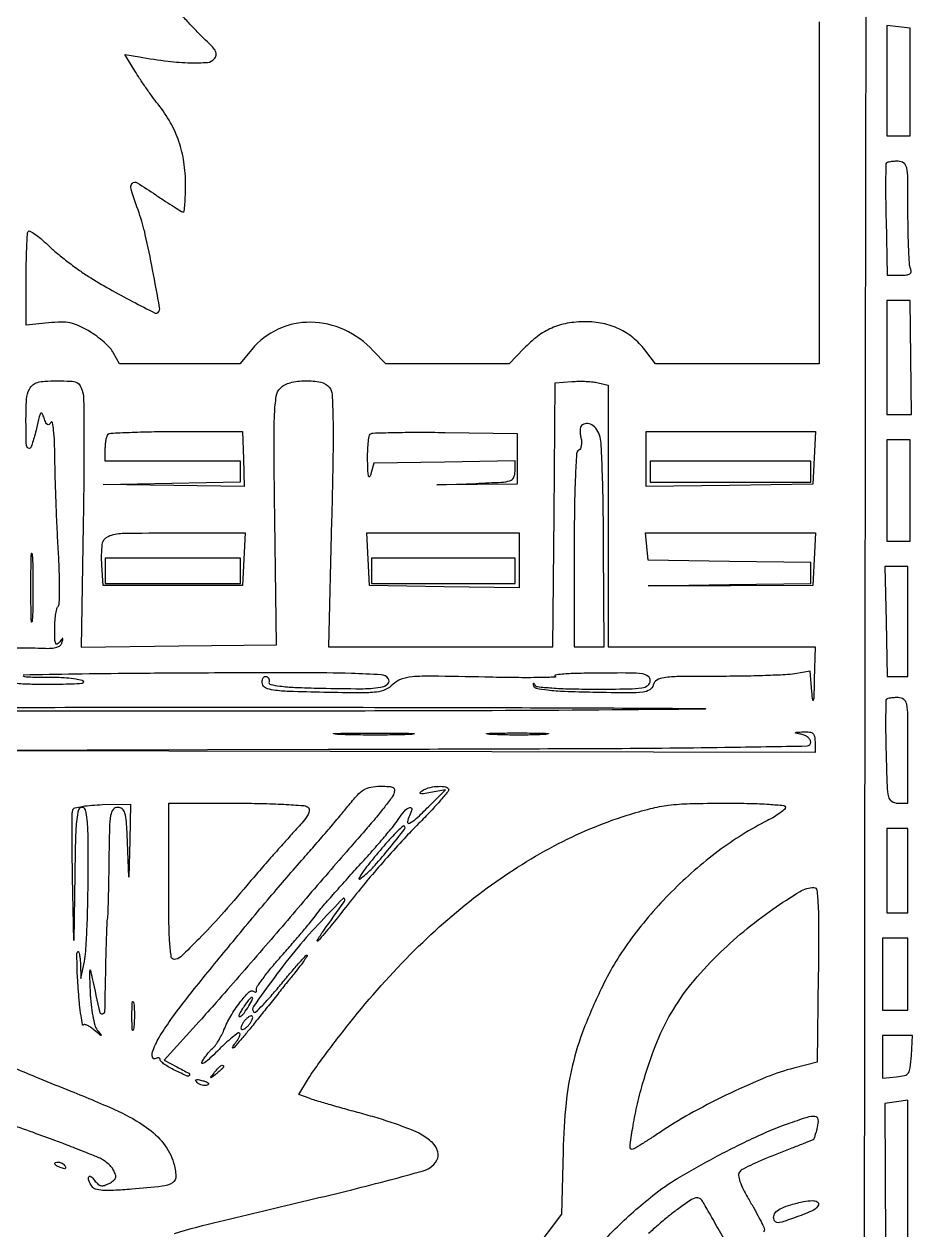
# Model space of a CAD drawing. Extents: x 110 to 904, y 124 to 925.
# Drawn here: x 287.8 to 500.1, y 371.9 to 657.5 of the extents above; entities that cross this region are included whole.
import ezdxf

# ---------------------------------------------------------------- set-up
doc = ezdxf.new("R2010")
doc.units = 0

msp = doc.modelspace()

# ---------------------------------------------------------------- linework, layer by layer
for points in [[(502, 269), (499.5, 269), (497, 269), (497, 335.826807), (497, 402.653614), (494.25, 402.250339), (491.5, 401.847063), (491.819887, 335.350365), (492.139775, 268.853668), (489.390067, 269.176834), (486.640358, 269.5), (486.890229, 518.986716, -0.000161), (487.016943, 614.68192, -0.000268), (487.192998, 695.313008, -0.000004), (487.392619, 768.47668, -0.198201)], [(523.742409, 769.272477, -0.000007), (523.894203, 696.025807, -0.000343)], [(476, 658), (476, 577), (456.618689, 577), (437.237378, 577), (434.675135, 580.359273, 0.059459), (431.918921, 583.199537, 0.060501), (428.586929, 585.292166, 0.05885), (424.765695, 586.568518, 0.051245), (420.566752, 587, 0.044632), (416.360141, 586.623749, 0.059021), (412.684111, 585.50144, 0.057962), (409.322315, 583.531632, 0.041043), (406.053833, 580.619242), (402.607666, 577), (387.990924, 577), (373.374182, 577), (370.437091, 580.126099, 0.096108), (363.594007, 585.062577, 0.10583), (355.633219, 586.863088, 0.110626), (347.908787, 585.226366, 0.113551), (341.704881, 580.458138), (338.854392, 577), (324.596176, 577), (310.337959, 577), (308.955652, 579.582864, 0.063249), (308.125278, 580.75161, 0.02415), (306.70106, 582.156168, 0.023454), (304.988956, 583.549936, 0.026574), (303.221557, 584.716047, 0.023993), (300.697442, 586.03692, 0.057493), (298.694734, 586.698994, 0.055617), (296.55403, 586.899302, 0.021259), (293.562212, 586.718576), (288.254656, 586.170788), (288.263371, 596.835394, -0.004196), (288.301568, 600.98314, -0.006227), (288.410758, 604.615064, -0.003016), (288.56007, 607.688624, -0.116388), (288.752875, 608.343546, -0.406303), (289.160569, 608.461178, -0.026973), (290.30655, 607.766605, -0.026891), (291.747238, 606.665484, -0.015422), (293.366832, 605.194935, 0.017788), (295.344281, 603.416453, 0.009543), (297.901507, 601.357743, 0.009491), (300.593106, 599.354779, 0.014659), (303, 597.738161, 0.011597), (307.978048, 594.761318, 0.009389), (313.449269, 591.793854, 0.002725), (318.790699, 589.062128, 0.328258), (319.5061, 589.182767, 0.24176), (319.864997, 590.364011, 0.002418), (318.203865, 599.275608, 0.007921), (316.472942, 607.602069, 0.029304), (314.993358, 612.75922, -0.007501), (313.091816, 618.440491, -0.269707), (313.381205, 619.741343, -0.359176), (314.534163, 619.89838, -0.010568), (318.945131, 617.037261, 0.004048), (321.263679, 615.490043, 0.00614), (323.306872, 614.185945, 0.002615), (325.06603, 613.10601, 0.137187), (325.445131, 613, 0.38145), (325.667152, 613.198223, 0.00693), (325.837007, 614.903431, 0.013326), (325.960092, 616.995263, 0.008031), (326, 619.479764, 0.036467), (325.609635, 624.824998, 0.04605), (324.442121, 629.640952, 0.046429), (322.422829, 634.13053, 0.038035), (319.487779, 638.5, -0.009108), (318.110396, 640.314458, -0.005834), (316.574383, 642.468626, -0.005861), (315.118675, 644.614627, -0.010901), (313.997363, 646.393194), (311.659883, 650.286388), (315.079942, 649.697778, 0.011934), (321.849373, 648.698431, 0.024362), (327.204447, 648.301502, 0.026306), (331.175112, 648.410034, 0.202227), (332.792544, 649.250031, 0.121974), (333.214311, 650.123209, 0.161454), (333.115476, 650.994779, 0.082127), (332.392181, 652.058972, 0.016255), (330.743786, 653.681387, -0.013782), (329.219318, 655.167059, -0.006047), (327.279398, 657.213716, -0.005979), (325.271896, 659.436375, -0.007968)], [(524.005198, 615.239557, -0.000206), (524.031732, 519.383904)], [(281.498868, 509.816258, -0.000476), (289.76149, 509.743162, -0.008517), (292.416359, 509.671908, 0.023068), (294.232219, 509.676015, 0.062449), (295.498946, 509.897535, 0.098501), (296.314184, 510.336811, 0.154595), (296.74249, 511, 0.005216), (296.980023, 511.906603, 0.488186), (296.907164, 512, 0.240161), (296.750999, 511.920399, 0.003114), (296.091444, 511, -0.149753), (295.604196, 510.623443, -0.420513), (295.253005, 510.786839, -0.075304), (295.062856, 511.78161, -0.008796), (295.015313, 514.05, -0.016446), (295.068817, 515.861713, -0.020286), (295.242516, 517.5425, -0.019107), (295.495647, 518.919844, -0.122158), (295.810274, 519.55, 0.170974), (296.109693, 520.327697, 0.005482), (296.170807, 523.745937, 0.01001), (296.11724, 527.832798, 0.006717), (295.899787, 532.5, -0.003364), (295.615993, 537.823153, -0.002256), (295.359957, 543.9125, -0.002272), (295.165391, 549.81255, -0.004485), (295.0742, 554.5, 0.007127), (294.97662, 558.444145, 0.017575), (294.762185, 561.331298, 0.026179), (294.473236, 563.103436, 0.670516), (294.123425, 563.165465, -0.077623), (293.67783, 562.657314, -0.323333), (293.294637, 562.63025, -0.154398), (292.927685, 563.057617, -0.021405), (292.510302, 564.165465, 0.042441), (292.052854, 565.240436, 0.55031), (291.695836, 565.26815, 0.101992), (291.334131, 564.497492, 0.005041), (290.703965, 561.75, -0.011542), (290.261378, 559.929298, -0.0183), (289.789988, 558.395313, -0.01276), (289.336608, 557.19173, -0.305239), (289.051805, 557, -0.4042), (288.328364, 557.699036, -0.008137), (288.227903, 563.268345, -0.013576), (288.365264, 568.677512, -0.110157), (289.027051, 571.050546, -0.099581), (289.827494, 572.020572, -0.097947), (290.945209, 572.61261, -0.05842), (292.663361, 572.916635, -0.014608), (295.516132, 573, -0.010886), (298.796091, 572.928582, -0.091321), (300.234021, 572.59845, -0.169472), (301.049584, 571.848414, -0.06147), (301.624219, 570.361094, -0.058757), (301.873656, 568.431033, -0.001641), (301.939849, 560.014097, -0.003342), (301.919015, 550.099964, -0.002287), (301.768633, 538.842972), (301.250723, 509.963755), (324.375362, 510.231878), (347.5, 510.5), (347.118884, 540.047455, -0.001335), (346.939528, 557.583495, -0.012455), (347.070748, 565.145135, -0.02614), (347.471461, 569.371563, -0.161021), (348.440312, 571.297455, -0.140676), (350.726187, 572.563747, -0.052971), (354.391823, 573.007686, -0.052963), (357.99573, 572.678282, -0.171939), (360.026937, 571.467543, -0.160953), (360.688634, 569.779366, -0.009194), (360.892319, 564.123872, -0.008609), (360.895774, 555.378037, -0.001774), (360.581798, 539.967543), (359.864833, 510), (386.41817, 510), (412.971507, 510), (413.235753, 541.25), (413.5, 572.5), (417.404677, 572.819587, -0.017087), (419.071551, 572.898812, -0.014087), (420.851294, 572.872382, -0.014322), (422.484582, 572.755133, -0.036415), (423.654677, 572.550535), (426, 571.961896), (426, 540.980948), (426, 510), (450.5, 510), (475, 510), (474.819752, 502.25, -0.00181), (474.717302, 498.438679, -0.040407), (474.594655, 497.340939, -0.858572), (474.452417, 497.346651, -0.008503), (474.260013, 499.371148), (473.880522, 504.242296), (470.190261, 503.632154, -0.028577), (467.959423, 503.393176, -0.003923), (463.285462, 503.198008, -0.004495), (457.739859, 503.059921, -0.003788), (451.866631, 503.011006, 0.002498), (442.744937, 502.958566, 0.030752), (439.27676, 502.707625, 0.100972), (437.55974, 502.109943, 0.197194), (436.702725, 500.97122, -0.189722), (435.878897, 499.843135, -0.111241), (434.282519, 499.272193, -0.032967), (431.048788, 499.090945, -0.002586), (422.418058, 499.22122, -0.004558), (415.759676, 499.416915, -0.017989), (411.671131, 499.72196, -0.021933), (409.053282, 500.129143, -0.302162), (408.406965, 500.775, -0.013909), (408.327753, 501.233539, -0.237144), (408.374806, 501.374375, -0.484648), (408.471954, 501.36267, -0.021981), (408.658333, 501.025, 0.257023), (409.300237, 500.578982, 0.007655), (412.674855, 500.278571, 0.012376), (417.019536, 500.066703, 0.005994), (422.583333, 500, 0.002644), (430.903535, 500.044005, 0.033417), (434.028267, 500.286301, 0.123328), (435.456615, 500.87278, 0.238306), (436, 501.948134, 0.230594), (435.479507, 503.016717, 0.130973), (434.127669, 503.594337, 0.035188), (431.159773, 503.811358, 0.002777), (423.25, 503.788345, 0.004791), (418.549205, 503.703508, 0.012035), (415.126563, 503.526415, 0.032525), (413.500232, 503.295915, 0.812007), (413.5, 503.04822, -0.881395), (413.481955, 502.828053, -0.00782), (409.85434, 502.724653, -0.005834), (404.206276, 502.717935, -0.002711), (396.876477, 502.834487, 0.001822), (384.325226, 503.056394, 0.023392), (379.631917, 502.902678, 0.068503), (377.020928, 502.328926, 0.108498), (375.099187, 501.099187, -0.091292), (373.352439, 499.895643, -0.076918), (371.183432, 499.300706, -0.030392), (367.517108, 499.104715, -0.003038), (358.735199, 499.22271, -0.003083), (350.501667, 499.434166, -0.026665), (346.845334, 499.746296, -0.07014), (344.953234, 500.287364, -0.245413), (344.189165, 501.25, -0.058245), (344.140046, 501.919564, -0.089164), (344.267286, 502.485937, -0.119454), (344.544884, 502.861416, -0.175877), (344.926676, 503, -0.12348), (345.316003, 502.902363, -0.124875), (345.611274, 502.632812, -0.111476), (345.764091, 502.227315, -0.084139), (345.75, 501.75, 0.399205), (346.14817, 501.118067, 0.030992), (348.300013, 500.711038, 0.020732), (351.896462, 500.409958, 0.004736), (358, 500.210973, 0.005409), (367.448303, 500.094752, 0.036658), (372.106945, 500.429826, 0.150419), (373.877399, 501.271305, 0.399771), (373.963906, 502.543491, 0.207205), (372.295723, 503.389704, 0.008045), (365.24523, 503.705252, 0.007295), (353.710603, 503.867259, 0.001025), (329.90584, 503.805438, 0.001006), (313.507837, 503.696216, 0.001706), (299.780714, 503.530307, 0.000165), (287.594679, 503.337409, 0.662351)], [(287.518199, 503.148468, 0.177266), (287.897687, 502.97235, 0.007645), (289.387249, 502.870401, 0.012243), (291.188597, 502.818938, 0.00834), (293.238014, 502.844768, -0.016426), (295.472579, 502.8368, -0.013811), (297.835542, 502.685283, -0.014035), (299.986455, 502.426537, -0.036965), (301.5, 502.085402, -0.31915), (301.803492, 501.692213, -0.388448), (301.515639, 501.351519, -0.026589), (299.036981, 501.16505, -0.003482), (293.75, 501.085953, -0.007997), (289.628157, 501.11892, -0.013284), (286.157812, 501.294519, -0.006889)], [(323.352841, 371.101885, -0.011954), (333.984367, 373.951543, -0.001893), (355, 378.965197, 0.003097), (365.321342, 381.453817, 0.004498), (374.39456, 383.787883, 0.00233), (382.044303, 385.867556, 0.074426), (383.811269, 386.653851, 0.124103), (385.479031, 388.420588, 0.196846), (385.726571, 390.457719, 0.141465), (384.417847, 392.597744, 0.057715), (381.627188, 394.613548, 0.034424), (379.488829, 395.624007, 0.009071), (375.93768, 396.938327, 0.009164), (371.831536, 398.289992, 0.00929), (367.697069, 399.483811, -0.002265), (363.670552, 400.585419, -0.002712), (359.889592, 401.660411, -0.002331), (356.712867, 402.598345, -0.017893), (355.241453, 403.098299), (352.843145, 404.010135), (355.09187, 407.755067, -0.019854), (356.423015, 409.784755, -0.004258), (358.899386, 413.190551, -0.004442), (361.838451, 417.088262, -0.004223), (364.895843, 421, -0.028604), (380.217964, 438.153898, -0.035474), (396.396155, 452.161993, -0.038225), (413.226285, 462.861936, -0.046029), (430.5, 470.12233, -0.014298), (436.034415, 471.697662, -0.03159), (440.349422, 472.507653, -0.024535), (445.35221, 472.875195, -0.005759), (453.75, 472.982335, -0.005413), (459.61647, 472.9261, -0.01175), (464.118102, 472.72831, -0.006371), (467.610498, 472.447797, -0.387261), (468, 472.020324, -0.214834), (467.776184, 471.523462, -0.022128), (466.751562, 470.694759, -0.024436), (465.378063, 469.781145, -0.017107), (463.75, 468.883478, 0.043659), (452.102611, 461.630586, 0.035913), (441.049896, 452.014429, 0.036183), (431.579814, 441.011347, 0.046652), (424.668796, 429.61392, 0.019881), (420.29972, 419.618849, 0.034525), (417.595767, 410.979222, 0.033756), (416.069838, 401.916222, 0.018064), (415.35251, 390.580372), (414.948502, 375.660744), (408.467021, 366.955707, 0.015115)], [(281.19186, 412.093505, 0.001716), (291.292312, 407.861743, 0.004083), (298.837983, 404.802734, -0.012439), (310.058288, 400.034203, -0.045722), (316.752472, 396.218072, -0.074205), (320.805273, 392.384273, -0.093755), (323.1746, 387.811575, -0.059638), (323.716345, 384.692316, -0.271892), (322.902492, 383.121856, -0.112669), (320.464465, 382.266742, -0.007995), (313.249258, 381.565008, -0.007199), (308.944972, 381.278074, -0.029556), (306.331178, 381.296188, -0.050564), (304.693016, 381.572448, -0.186505), (303.864151, 382.185569, -0.037059), (303.096612, 383.620901, -0.200775), (303.078722, 384.485326, -0.509479), (303.551119, 384.607362, -0.05823), (304.449846, 383.670954, 0.044432), (305.25722, 382.782004, 0.136841), (305.973848, 382.415586, 0.132902), (306.789769, 382.467544, 0.04091), (307.930755, 382.962941, 0.03947), (308.976424, 383.633619, 0.152764), (309.417804, 384.253953, 0.159134), (309.417513, 384.999453, 0.043874), (308.951009, 386.09154, 0.064718), (308.346176, 386.937587, 0.034181), (307.402515, 387.821209, 0.033345), (306.296312, 388.606858, 0.043731), (305.188296, 389.160639, -0.000295), (303.847864, 389.690854, -0.000111), (301.967812, 390.436285, -0.00011), (299.919881, 391.249322, -0.000133), (298, 392.0126, 0.007387), (295.327806, 393.030331, 0.001131), (289.975, 394.96525, 0.001264), (283.647144, 397.21841, 0.001096)], [(419.545014, 363.258744, -0.025743), (427.687933, 372.16178, -0.026404), (436.63714, 380.101417, -0.033739), (442.514303, 384.169353, -0.01222), (451.357415, 389.157159, -0.012444), (460.722445, 393.846461, -0.023742), (468.5, 397.060441, -0.007845), (473.20373, 398.664769, -0.107296), (474.991395, 398.84276, -0.360748), (475.689954, 398.113392, -0.07949), (475.527124, 396.25205, -0.004166), (475.250599, 395.18792, -0.006293), (474.990469, 394.266511, -0.002767), (474.755135, 393.487218, -0.135063), (474.668716, 393.351591, -0.089711), (474.517656, 393.257715, -0.000222), (472.15296, 392.32239, -0.001408), (469.481249, 391.275691, -0.000876), (466.341361, 390.062088, 0.00816), (463.14327, 388.772135, 0.010868), (460.284224, 387.4904, 0.008318), (457.952134, 386.335498, 0.100957), (457.17813, 385.712547, 0.200204), (456.90896, 384.832096, 0.058214), (457.217655, 383.417054, 0.037594), (458.067136, 381.44227, 0.012732), (459.586768, 378.70534, -0.006552), (460.894326, 376.417457, -0.009181), (461.997363, 374.3382, -0.006041), (462.863749, 372.577583, -0.111767), (463, 371.975663, -0.213058), (462.788681, 371.502255, -0.022652)], [(455.049305, 366.984506), (452.078302, 372.242253, 0.000816), (450.875848, 374.362138, 0.000935), (449.719709, 376.38385, 0.000841), (448.732908, 378.095313, 0.005354), (448.221099, 378.958089, 0.193555), (447.515246, 379.486148, 0.155792), (446.561021, 379.439175, 0.059858), (445.077188, 378.670706, 0.009658), (442.417451, 376.78492, 0.011929), (440.267099, 375.116299, 0.007807), (437.865798, 373.096214, 0.007854), (435.586407, 371.053426, 0.014901)]]:
    msp.add_lwpolyline(points, format="xyb")
for points in [[(492, 644.066422), (492, 631), (494.75, 631.005355), (497.5, 631.01071), (497.5, 643.755355), (497.5, 656.5), (494.75, 656.816422), (492, 657.132845)], [(492, 578.5), (492, 565), (494.899634, 565), (497.799267, 565), (497.649634, 578.499103), (497.5, 591.998205), (494.75, 591.999103), (492, 592)], [(474.797717, 554.75), (474.5, 548.5), (454.75, 548.22886), (435, 547.95772), (435, 554.47886), (435, 561), (455.047717, 561), (475.095435, 561)], [(492, 547), (492, 535), (494.75, 534.999215), (497.5, 534.998429), (497.5, 546.997888), (497.5, 558.997347), (494.75, 558.998674), (492, 559)], [(436, 551.5), (436, 549), (455, 549), (474, 549), (474, 551.5), (474, 554), (455, 554), (436, 554)], [(405, 530.476926), (405, 523.953851), (387.25, 524.226926), (369.5, 524.5), (369.202283, 530.75), (368.904565, 537), (386.952283, 537), (405, 537)], [(474.797717, 530.75), (474.5, 524.5), (455, 524.468293), (435.5, 524.436586), (454.75, 524.739433), (474, 525.04228), (474, 527.499547), (474, 529.956814), (454.75, 530.228407), (435.5, 530.5), (435.186642, 533.75), (434.873283, 537), (454.984359, 537), (475.095435, 537)], [(307, 528), (307, 525), (323, 525), (339, 525), (339, 528), (339, 531), (323, 531), (307, 531)], [(370, 528), (370, 525), (387, 525), (404, 525), (404, 528), (404, 531), (387, 531), (370, 531)], [(491.805594, 516.001751), (492.111188, 503), (494.555594, 503), (497, 503), (497, 516), (497, 529), (494.25, 529.001751), (491.5, 529.003502)], [(492, 457), (492, 447), (494.5, 447), (497, 447), (497, 457), (497, 467), (494.5, 467), (492, 467)], [(491, 432.5), (491, 424), (494, 424), (497, 424), (497, 432.5), (497, 441), (494, 441), (491, 441)]]:
    msp.add_lwpolyline(points, close=True)
for points in [[(491.916667, 624.586804, 0.196519), (491.752708, 624.200608, 0.001292), (491.712164, 620.450735, 0.004848), (491.718504, 616.133291, 0.003046), (491.805594, 611.086804), (492.111188, 598), (495.162583, 598, 0.02188), (496.684909, 598.06665, 0.122312), (497.45106, 598.329865, 0.242391), (497.730792, 598.817466, 0.103277), (497.606989, 599.581787, -0.076225), (497.36646, 600.687205, -0.004291), (497.178303, 604.1999, -0.006512), (497.0442, 608.401179, -0.004721), (497, 613.081787, 0.002589), (496.959271, 620.946446, 0.045776), (496.701055, 623.473049, 0.190528), (495.997912, 624.57035, 0.157375), (494.666667, 625, 0.016356), (493.742697, 624.969767, 0.020933), (492.896354, 624.878624, 0.019357), (492.20895, 624.747957, 0.139561)], [(419.719445, 562.386112, 0.144752), (419.494247, 561.971815, 0.042354), (419.402384, 561.245004, 0.03868), (419.434151, 560.369182, 0.033094), (419.599236, 559.460636, -0.049058), (419.734386, 558.553302, -0.056567), (419.679174, 557.68065, -0.065253), (419.454077, 556.96943, -0.146122), (419.081027, 556.550077, 0.242815), (418.564084, 555.689272, 0.004661), (418.269061, 550.338379, 0.008423), (418.061695, 543.167807, 0.003016), (418, 532.940983), (418, 510), (421.532725, 510), (425.065451, 510), (424.964264, 533.432614, 0.002936), (424.870691, 542.614438, 0.004121), (424.671473, 550.809505, 0.002475), (424.412945, 557.700894, 0.054771), (424.109622, 559.682614, 0.076267), (423.346636, 561.42116, 0.113747), (422.169185, 562.582433, 0.15518), (420.869497, 562.906082, 0.18237)], [(339.69271, 554.5), (339.873317, 548), (323.186659, 548.223435), (306.5, 548.446869), (322.75, 548.748206), (339, 549.049543), (339, 551.524771), (339, 554), (323, 554), (307, 554), (307, 556.833333, -0.021582), (307.048954, 557.96693, -0.025482), (307.195833, 559.030208, -0.025624), (307.408273, 559.900353, -0.12431), (307.666667, 560.333333, -0.186022), (308.273374, 560.602498, -0.002183), (312.716882, 560.804167, -0.00625), (317.899181, 560.951842, -0.003997), (323.922718, 561), (339.512103, 561)], [(404.5, 554.5), (404.5, 548.5), (395, 548.437143), (385.5, 548.374287), (394.75, 548.724669, 0.003845), (400.773636, 548.999237, 0.061166), (402.784809, 549.355698, 0.209777), (403.673257, 550.121132, 0.111985), (404, 551.561705), (404, 554.048358), (387.294135, 553.774179), (370.588271, 553.5), (369.893815, 551, -0.086983), (369.585766, 550.353197, -0.637976), (369.339078, 550.398843, -0.052821), (369.175494, 551.507192, -0.005785), (369.09968, 554.083333, -0.011675), (369.111715, 556.27228, -0.016227), (369.231812, 558.229094, -0.012678), (369.422711, 559.824323, -0.161621), (369.689467, 560.356134, -0.190742), (370.320319, 560.629153, -0.002004), (375.187935, 560.762935, -0.006027), (380.850242, 560.827579, -0.003838), (387.439467, 560.772801), (404.5, 560.5)], [(339.797717, 530.75), (339.5, 524.5), (323, 524.5), (306.5, 524.5), (306.190188, 529.37294, -0.042048), (306.290486, 534.252113, -0.269107), (307.691391, 536.172046, -0.100019), (311.022226, 536.90048, -0.003983), (323.516333, 537), (340.095435, 537)], [(289.742507, 516.75, -0.04765), (289.617103, 515.87776, -0.86651), (289.498771, 515.889063, -0.009912), (289.417976, 518.80072, -0.001979), (289.397394, 524, -0.001979), (289.417976, 529.19928, -0.009912), (289.498771, 532.110937, -0.86651), (289.617103, 532.12224, -0.04765), (289.742507, 531.25, -0.00749), (289.850096, 527.949496, -0.004402), (289.884865, 524, -0.004402), (289.850096, 520.050504, -0.00749)], [(491.916667, 497.587076, 0.196282), (491.753341, 497.20321, 0.001502), (491.713106, 493.74487, 0.005239), (491.720493, 489.750213, 0.003304), (491.808799, 485.087076, 0.002564), (492.055356, 477.050771, 0.047012), (492.385659, 474.519445, 0.193493), (493.144776, 473.423938, 0.14668), (494.558799, 473), (497, 473), (497, 485.5, 0.002421), (496.959922, 493.776869, 0.043743), (496.703333, 496.410714, 0.186327), (495.999286, 497.551424, 0.163791), (494.666667, 498, 0.016345), (493.742697, 497.969787, 0.02092), (492.896354, 497.878704, 0.019341), (492.20893, 497.748124, 0.139518)], [(449, 495.273254, -0.00214), (398.595357, 494.892613, -0.000705), (324.493658, 494.754658, -0.000041), (241.872905, 494.724182, -0.827175), (241.785819, 495.179715, -0.093433), (243.220071, 495.457307, -0.000091), (276.483959, 495.612769, -0.000914), (313.669425, 495.711849, -0.00056), (357.5, 495.699448, -0.000244), (399.779514, 495.619511, -0.00057), (431.403125, 495.508261, -0.001116), (448.999846, 495.387015, -0.989578)], [(475, 487.5), (475, 485), (360.25, 485.245722), (245.5, 485.491443), (359.75, 485.749958, 0.000357), (423.765647, 485.940466, 0.002764), (453.677869, 486.216176, 0.001018), (473.124466, 486.542521, 0.408713), (474, 487.434685, 0.142907), (473.831475, 488.012274, 0.078242), (473.339063, 488.56925, 0.067288), (472.610396, 489.022348, 0.057979), (471.75, 489.294267, -0.00362), (470.431321, 489.558172, -0.574721), (470.392379, 489.674595, -0.200802), (470.598669, 489.775265, -0.002047), (472.25, 489.863818, -0.034274), (473.714608, 489.835928, -0.156884), (474.488618, 489.509783, -0.173108), (474.884556, 488.814972, -0.043812)], [(379.2991, 489.256806, -0.006561), (375.524799, 489.151703, -0.003649), (370.922479, 489.117549, -0.003639), (366.263337, 489.150882, -0.005878), (362.2991, 489.254716, -0.030672), (361.071643, 489.376962, -0.903981), (361.078486, 489.491227, -0.008594), (364.407902, 489.57039, -0.001615), (370.5, 489.590819, -0.001661), (376.600934, 489.571304, -0.007856), (380.097236, 489.493565, -0.862966), (380.109874, 489.377981, -0.053751)], [(411.291588, 489.260682, -0.009156), (408.425385, 489.14988, -0.005021), (404.911868, 489.11374, -0.005002), (401.342947, 489.148573, -0.00796), (398.291588, 489.257502, -0.039068), (397.304715, 489.386221, -0.875674), (397.313779, 489.506173, -0.011964), (399.842228, 489.589703, -0.002213), (404.5, 489.61146, -0.002293), (409.166435, 489.591202, -0.010669), (411.857529, 489.509731, -0.808064), (411.877154, 489.38806, -0.078783)], [(375.298056, 475.25, -0.072957), (374.735486, 474.209977, -0.006309), (372.896077, 471.810938, -0.008205), (370.608428, 469.00015, -0.006278), (368.018672, 466, 0.002429), (364.663845, 462.173485, 0.00083), (359.833163, 456.590625, 0.000825), (354.520847, 450.409925, 0.000952), (349.47766, 444.5, -0.001818), (344.311044, 438.466626, -0.001394), (338.62332, 431.910443, -0.001409), (333.267081, 425.805852, -0.003345), (329.238481, 421.301509), (320.900106, 412.103018), (323.950053, 410.525829, -0.006507), (326.776988, 409.017021, -0.413162), (326.920217, 408.526177, -0.390808), (326.417395, 408.356192, -0.006464), (323.5, 409.701391, -0.018988), (322.159341, 410.404373, -0.026855), (321.028125, 411.136826, -0.025591), (320.193487, 411.811045, -0.213181), (320, 412.244229, 0.141953), (319.918499, 412.525514, 0.191374), (319.70625, 412.679806, 0.136952), (319.382932, 412.672754, 0.06498), (319, 412.5, -0.513459), (318.177687, 412.842966, -0.151493), (318.29854, 414.478542, -0.042887), (320.020101, 417.951746, -0.021313), (322.75, 422.042022, -0.011183), (328.065572, 428.983689, -0.003148), (336.665248, 439.571142, -0.003309), (345.947832, 450.702451, -0.005409), (353.980163, 460, 0.002405), (356.795493, 463.219487, 0.001961), (359.779134, 466.692187, 0.001981), (362.500758, 469.910919, 0.005188), (364.421758, 472.25, -0.01531), (366.688129, 474.89845, -0.069542), (368.245847, 476.193294, -0.095428), (369.848308, 476.804463, -0.043549), (372.089077, 477, -0.01396), (374.185863, 476.941447, -0.111313), (375.111136, 476.677834, -0.264132), (375.439221, 476.148746, -0.097503)], [(388.25, 476.416667, -0.38527), (388.272318, 475.969886, -0.005496), (386.409896, 473.743279, -0.011824), (384.064345, 471.128668, -0.00712), (381.166667, 468.134922, 0.009197), (377.72499, 464.549459, 0.005256), (373.695833, 460.101498, 0.005248), (369.735394, 455.540378, 0.008678), (366.5, 451.597631, -0.001765), (360.402424, 443.953837, -0.012666), (357.353176, 440.349825, -0.906948), (357.169218, 440.483958, -0.021796), (358.695231, 442.833118, 0.000862), (363.531582, 449.63697, 0.228369), (363.64874, 450.331167, 0.576833), (363.271102, 450.424594, 0.001162), (358.067803, 445, 0.017736), (352.556623, 438.801719, 0.013936), (347.019982, 431.718409, 0.005693), (342.071449, 424.847917, 0.36452), (342.190083, 423.476584, 0.411101), (342.577849, 423.474521, 0.006732), (344.257322, 425.163506, 0.013075), (346.232405, 427.313758, 0.007779), (348.476057, 429.970735, -0.004041), (350.717081, 432.665203, -0.006386), (352.686535, 434.935153, -0.00209), (354.412177, 436.857276, -0.211844), (354.733921, 437, -0.593706), (354.815262, 436.850836, -0.007788), (354.082588, 435.751562, -0.012338), (353.086902, 434.380607, -0.006777), (351.804655, 432.75, 0.000928), (350.115153, 430.652458, 0.000368), (347.802222, 427.765625, 0.000364), (345.309968, 424.645614, 0.000458), (343.00475, 421.75, -0.003763), (340.916727, 419.1625, -0.005978), (339.08655, 416.982813, -0.001816), (337.478845, 415.127584, -0.216575), (337.198112, 415, -0.499984), (337.117368, 415.107654, -0.052756), (337.25682, 415.447724, -0.033322), (337.565584, 415.938909, -0.01623), (338.020056, 416.524166, 0.03367), (338.46794, 417.144411, 0.049261), (338.766497, 417.747535, 0.061376), (338.888686, 418.249864, 0.229247), (338.784824, 418.548509, 0.373092), (338.414341, 418.574934, 0.010227), (337.038203, 417.499296, 0.016329), (335.395921, 416.068897, 0.009862), (333.541256, 414.274343, -0.009842), (331.781584, 412.57157, -0.029979), (330.498636, 411.514123, -0.159365), (329.987931, 411.348652, -0.557311), (329.844336, 411.582244, -0.026944), (330.350607, 412.467337, -0.019024), (331.008465, 413.405597, -0.019267), (331.708183, 414.25674, -0.037887), (332.337817, 414.8654, 0.059649), (332.982813, 415.545496, 0.02102), (333.740543, 416.658491, 0.02052), (334.478524, 417.963523, 0.022646), (335.081084, 419.283156, -0.037176), (336.696464, 422.565233, -0.031522), (338.862448, 425.767425, -0.026279), (341.017166, 428.27284, -0.35417), (342.136034, 428.415927, 0.066644), (342.466849, 428.268001, 0.213925), (342.700491, 428.299523, 0.245224), (342.81155, 428.487241, 0.083126), (342.774777, 428.81248, -0.224471), (342.877294, 429.435211, -0.007789), (344.343216, 431.487015, -0.013191), (346.220532, 433.894359, -0.00868), (348.5, 436.567593, 0.002996), (350.960663, 439.387755, 0.002977), (353.392653, 442.243211, 0.002917), (355.4895, 444.764792, 0.011615), (356.730309, 446.348373, -0.015999), (358.053917, 448.007462, -0.00301), (360.587812, 450.947084, -0.003216), (363.592144, 454.345949, -0.002941), (366.730309, 457.809319, 0.004493), (369.840484, 461.263279, 0.005086), (372.760563, 464.633797, 0.004655), (375.185269, 467.545252, 0.02779), (376.348201, 469.141729, -0.034627), (377.829375, 471.117794, -0.137185), (379.082181, 471.948809, -0.57015), (379.545055, 471.540088, -0.075765), (379, 470, 0.086274), (378.529471, 468.576676, 0.599357), (378.983462, 468.24003, 0.076154), (380.603441, 469.333757, 0.010833), (383.5, 472.128621), (387.5, 476.159125), (384, 475.518887, -0.008022), (382.303778, 475.236651, -0.087395), (381.614139, 475.254248, -0.560153), (381.530622, 475.483238, -0.072795), (382, 475.924012, -0.084993), (383.45621, 476.607911, -0.047743), (385.386323, 476.947332, -0.047757), (387.211694, 476.916701, -0.169902)], [(312.796455, 464.135534), (312.592909, 455.5), (312.256012, 463.75, 0.005641), (312.003757, 468.587862, 0.052074), (311.654471, 470.654485, 0.155967), (311.016848, 471.625742, 0.171767), (309.959558, 472, 0.229165), (308.876461, 471.47607, 0.127065), (308.268758, 470.103925, 0.03518), (307.986926, 467.108666, 0.002885), (307.847686, 459.25, -0.001611), (307.772478, 454.291743, -0.002395), (307.671865, 449.951563, -0.001038), (307.560441, 446.243879, -0.049081), (307.463035, 445.5, 0.047339), (307.363716, 444.761456, 0.001116), (307.234995, 441.26875, 0.002454), (307.11326, 437.170731, 0.001662), (307.012988, 432.5, -0.001429), (306.827859, 423.68463, -0.317236), (306.356743, 423.049543, -0.442364), (305.792181, 423.368906, -0.001678), (303.976771, 431.5, 0.011244), (303.510775, 433.414204, 0.803789), (303.320628, 433.405722, 0.052218), (303.249768, 432.3619, 0.00179), (303.414325, 428.264604, 0.015444), (303.635977, 425.29919, 0.019869), (304.031538, 422.594599, 0.020009), (304.534673, 420.396022, 0.098881), (305.098202, 419.264604, -0.001541), (306.013811, 418.075419, -0.615181), (305.977487, 418.000213, -0.181531), (305.811937, 418.05902, -0.000855), (304.401615, 419.252182, 0.025534), (303.573083, 419.885748, 0.039217), (302.791236, 420.336923, 0.04564), (302.150685, 420.573485, 0.268152), (301.817742, 420.484409, -0.608466), (301.588499, 420.557297, -0.006284), (301.254825, 422.663158, -0.010934), (300.924269, 425.343423, -0.006032), (300.631579, 428.631579, -0.005969), (300.413676, 431.990718, -0.009158), (300.313031, 434.904697, -0.00428), (300.294233, 437.36164, -0.198676), (300.482685, 437.816019, -0.529954), (300.689509, 437.776404, -0.048081), (300.88182, 437.177726, -0.030557), (301.034407, 436.192351, -0.014724), (301.114999, 434.916667), (301.229998, 431.5), (302.057369, 435.5, 0.035343), (302.383822, 437.934304, 0.004744), (302.658629, 443.098437, 0.005461), (302.859698, 449.235069, 0.004571), (302.94237, 455.75, 0.002774), (302.92437, 464.745198, 0.020248), (302.717352, 469.051272, 0.042634), (302.309095, 471.377333, 0.340246), (301.5, 472, 0.334906), (300.686779, 471.386482, 0.042348), (300.236438, 469.088146, 0.020709), (299.951548, 464.869769, 0.002995), (299.778876, 456.25), (299.557751, 440.5), (299.250962, 455.456068, -0.002632), (299.162426, 461.263174, -0.003965), (299.152046, 466.325445, -0.001626), (299.191594, 470.6561, -0.088794), (299.345035, 471.456068, -0.246248), (299.819191, 471.873006, -0.01803), (301.57484, 472.233158, -0.02185), (303.804576, 472.507862, -0.014611), (306.372949, 472.635534), (313, 472.771069)], [(354.899723, 472.083136, -0.264145), (355.290714, 471.349862, -0.123326), (354.991595, 470.277589, -0.048248), (353.823385, 468.619852, -0.009069), (351.351026, 465.848449, 0.004355), (349.035627, 463.301727, 0.002126), (346.124222, 460.014857, 0.002108), (343.124875, 456.570378, 0.003051), (340.506495, 453.5, -0.006933), (334.415269, 446.468585, -0.012416), (329.191769, 440.890367, -0.008249), (324.856822, 436.628505, -0.192423), (323.28416, 436, -0.374097), (322.608301, 436.587958, -0.017396), (322.267354, 439.851576, -0.014431), (322.054357, 445.115231, -0.002896), (322, 454.5), (322, 473), (337.75, 472.984687, -0.005232), (343.886396, 472.914505, -0.007655), (349.284606, 472.71354, -0.004156), (353.819261, 472.437347, -0.124461)], [(372.927501, 462.843299, 0.004638), (371.164402, 460.759678, 0.005396), (369.52825, 458.745469, 0.004823), (368.179846, 457.014373, 0.032032), (367.572925, 456.104134, 0.006086), (367.037105, 455.150384, 0.486877), (367.0962, 455.013108, 0.23676), (367.313454, 455.058699, 0.003538), (368.353724, 455.898006, 0.040116), (370.781287, 458.23386, 0.010535), (374.27517, 462.35352, 0.003557), (377.84619, 466.813048, 0.380258), (377.804136, 467.529197, 0.398618), (377.477887, 467.537932, 0.008399), (376.186357, 466.337982, 0.014685), (374.657485, 464.780021, 0.008766)], [(475.770288, 432.311767), (475.5, 411.623534), (470, 410.242938, 0.035948), (463.623309, 408.145323, 0.013508), (455.01981, 404.337452, 0.013657), (446.229856, 399.861338, 0.022102), (439.045551, 395.530282, -0.003288), (436.396134, 393.793968, -0.005067), (434.079942, 392.33077, -0.001829), (432.073343, 391.101538, -0.137347), (431.710673, 391, -0.451135), (431.203785, 391.574218, -0.008501), (431.836655, 396.020231, -0.015952), (432.824822, 401.150135, -0.013523), (434.186561, 406.5, -0.024369), (437.29801, 415.733672, -0.038183), (440.941837, 423.275525, -0.039019), (445.626914, 430.059426, -0.02694), (451.897544, 436.978625, -0.022298), (458.121536, 442.617036, -0.019999), (465.046853, 447.898019, -0.016496), (471.444668, 452.076075, -0.137233), (474.747536, 453, -0.381835), (475.433882, 452.386397, -0.015602), (475.723376, 448.802339, -0.013166), (475.857468, 442.990003, -0.00245)], [(313.724731, 419.767909, -0.069146), (313.574262, 419.205163, -0.756877), (313.435944, 419.222448, -0.031761), (313.337136, 420.352754, -0.005499), (313.309869, 422.5, -0.005888), (313.331591, 424.655786, -0.025342), (313.424528, 425.934948, -0.556092), (313.565802, 426.000181, -0.212532), (313.714526, 425.767909, -0.024559), (313.845055, 424.487453, -0.012695), (313.888655, 422.878422, -0.01259), (313.849672, 421.218327, -0.018638)], [(339.511283, 424.376876, 0.015861), (338.920255, 423.409241, 0.05198), (338.620066, 422.723698, 0.26008), (338.672196, 422.466554, 0.369416), (338.890896, 422.43257, 0.093576), (339.834391, 423.294382, 0.025145), (340.97471, 424.983831, 0.022163), (341.876341, 426.637676, 0.554644), (341.650194, 427, 0.214292), (341.414303, 426.894035, 0.010584), (340.848567, 426.229457, 0.015547), (340.200342, 425.381999, 0.01046)], [(340, 421.5, 0.033123), (339.544393, 420.87051, 0.048615), (339.239343, 420.259616, 0.060418), (339.112155, 419.751526, 0.231506), (339.214999, 419.451668, 0.262339), (339.499669, 419.372183, 0.072676), (339.945593, 419.553366, 0.053484), (340.471351, 419.943099, 0.03334), (341, 420.5, 0.033123), (341.455607, 421.12949, 0.048615), (341.760657, 421.740384, 0.060418), (341.887845, 422.248474, 0.231506), (341.785001, 422.548332, 0.262339), (341.500331, 422.627817, 0.072676), (341.054407, 422.446634, 0.053484), (340.528649, 422.056901, 0.03334)], [(491, 412.936642), (491, 407.873283), (494.25, 408.186642, 0.035656), (496.195728, 408.515437, 0.181971), (497.086392, 409.123055, 0.124365), (497.537007, 410.303541, 0.013279), (497.804791, 413.25), (498.109582, 418), (494.554791, 418), (491, 418)], [(335, 410.622445, -0.184603), (334.91885, 410.410139, -0.013803), (334.485937, 409.952641, -0.017649), (333.920402, 409.425681, -0.012436), (333.25, 408.872445, -0.001576), (332.120493, 407.99236, -0.377591), (332, 408, -0.377591), (331.99236, 408.120493, -0.001576), (332.872445, 409.25, -0.017685), (333.76332, 410.306759, -0.065617), (334.426111, 410.869516, -0.241985), (334.806605, 410.90695, -0.307699)], [(331.13671, 406.212237, -0.085105), (330.556574, 406.1234, -0.059552), (329.899953, 406.2138, -0.058506), (329.270088, 406.460029, -0.0741), (328.76845, 406.83155, -0.069225), (328.436586, 407.27067, -0.470166), (328.522275, 407.491559, -0.131195), (328.995419, 407.520386, -0.013933), (330.080159, 407.268787, -0.02593), (330.940026, 406.995597, -0.106885), (331.396366, 406.701526, -0.353106), (331.424773, 406.435848, -0.170804)], [(297.492921, 387.011454, -0.1144), (297.606889, 386.674071, -0.32948), (297.487528, 386.474315, -0.155351), (297.131719, 386.443138, -0.036408), (296.551938, 386.618443, -0.029964), (295.48003, 387.105273, -0.168622), (295.057392, 387.558518, -0.444011), (295.201747, 387.882327, -0.079093), (295.940983, 388, -0.088797), (296.34605, 387.927491, -0.053277), (296.78502, 387.709615, -0.051183), (297.189428, 387.389589, -0.061454)], [(475.795061, 377.885183, -0.208349), (474.661616, 376.62518, -0.019162), (470.681232, 374.993272, -0.01692), (466.594239, 373.65279, -0.337036), (465.440406, 374.096426, -0.180285), (465.227258, 375.165276, -0.159712), (465.750133, 376.177888, -0.090957), (467.108368, 377.099113, -0.033275), (469.29923, 377.893977, -0.017775), (472.295145, 378.646105, -0.052993), (474.395767, 378.866493, -0.125009), (475.521925, 378.57884, -0.363255)]]:
    msp.add_lwpolyline(points, format="xyb", close=True)

doc.saveas('drawing.dxf')
